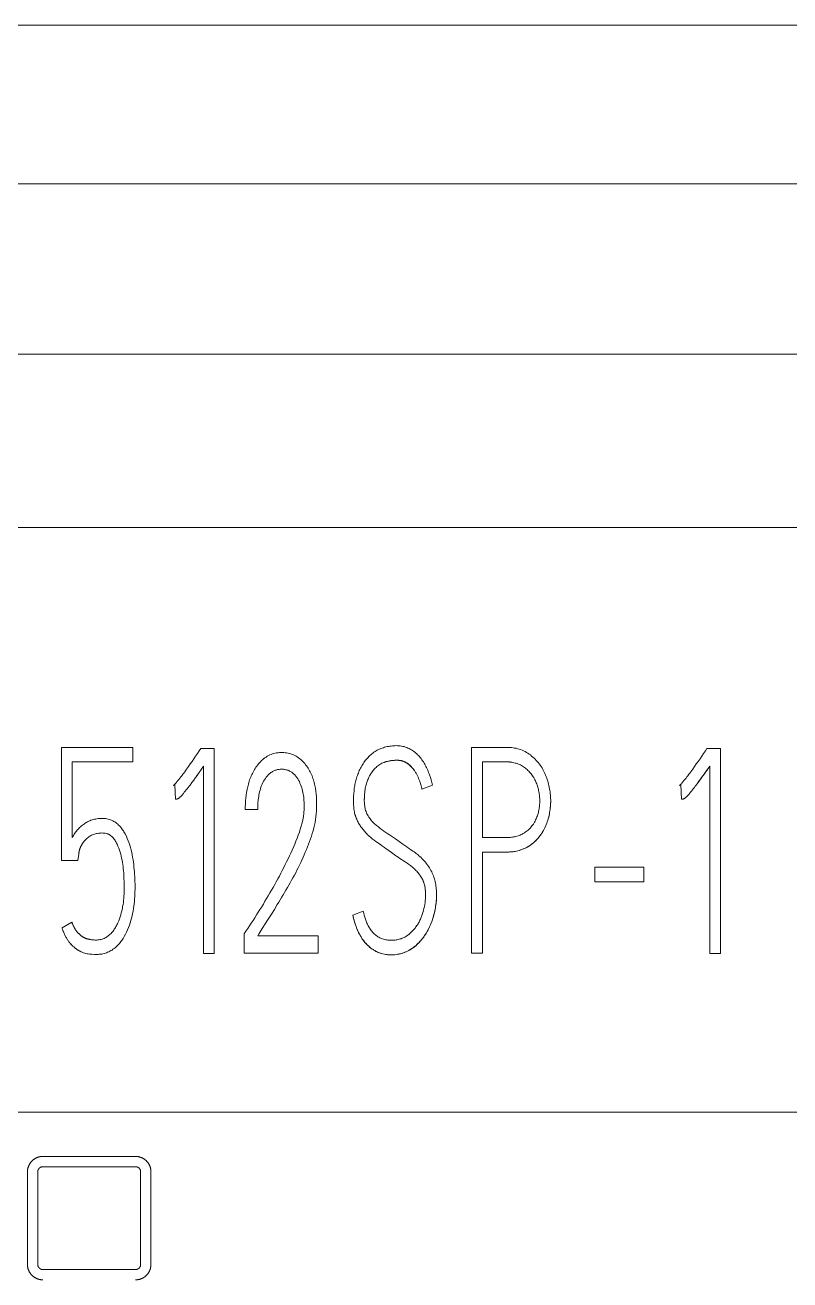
# Model space of a CAD drawing. Header units: millimetres. Extents: x 42356 to 50646, y 31507 to 39566.
# Drawn here: x 47638.9 to 47646.33, y 38478.64 to 38490.84 of the extents above; entities that cross this region are included whole.
import ezdxf

# ---------------------------------------------------------------- set-up
doc = ezdxf.new("R2010")
doc.units = ezdxf.units.MM
doc.set_wipeout_variables(frame=1)
doc.layers.add('000-PI-Oprema', color=30, linetype='Continuous', lineweight=5)

# ---------------------------------------------------------------- blocks, each defined once
blk = doc.blocks.new('A101_6ES7512-1DK01-0AB0')
at = {"layer": '000-PI-Oprema'}
for p, q in [((60.1, 58.55), (100, 58.55)), ((60.1, 57.006), (100, 57.006)), ((0, 55.35), (100, 55.35)), ((43.501, 53.664), (100, 53.664)), ((86.231, 51.527), (86.231, 50.428)), ((86.924, 51.527), (86.231, 51.527)), ((86.924, 51.388), (86.924, 51.527)), ((87.569, 51.494), (87.552, 51.468)), ((87.584, 51.516), (87.569, 51.494)), ((87.715, 51.516), (87.584, 51.516)), ((87.715, 49.524), (87.715, 51.516)), ((90.214, 51.527), (90.214, 49.527)), ((90.463, 51.527), (90.214, 51.527)), ((92.487, 51.494), (92.47, 51.468)), ((92.502, 51.516), (92.487, 51.494)), ((92.633, 51.516), (92.502, 51.516)), ((92.633, 49.524), (92.633, 51.516)), ((86.335, 50.65), (86.335, 51.388)), ((86.335, 51.388), (86.924, 51.388)), ((87.481, 51.366), (87.464, 51.34)), ((87.499, 51.391), (87.481, 51.366)), ((87.517, 51.417), (87.499, 51.391)), ((87.534, 51.442), (87.517, 51.417)), ((87.552, 51.468), (87.534, 51.442)), ((89.411, 51.394), (89.398, 51.391)), ((89.493, 51.402), (89.486, 51.402)), ((89.553, 51.391), (89.548, 51.393)), ((90.32, 51.386), (90.32, 50.65)), ((92.399, 51.366), (92.381, 51.34)), ((92.417, 51.391), (92.399, 51.366)), ((92.435, 51.417), (92.417, 51.391)), ((92.452, 51.442), (92.435, 51.417)), ((92.47, 51.468), (92.452, 51.442)), ((87.464, 51.34), (87.446, 51.315)), ((87.533, 51.234), (87.551, 51.258)), ((87.568, 51.283), (87.543, 51.248)), ((87.594, 51.319), (87.566, 51.28)), ((87.611, 51.344), (87.589, 51.312)), ((87.611, 51.344), (87.611, 49.524)), ((92.381, 51.34), (92.364, 51.315)), ((92.46, 51.246), (92.442, 51.221)), ((92.469, 51.258), (92.451, 51.234)), ((92.477, 51.27), (92.46, 51.246)), ((92.486, 51.283), (92.469, 51.258)), ((92.494, 51.295), (92.477, 51.27)), ((92.503, 51.307), (92.486, 51.283)), ((92.512, 51.319), (92.494, 51.295)), ((92.52, 51.332), (92.503, 51.307)), ((92.529, 51.344), (92.512, 51.319)), ((92.529, 51.344), (92.529, 49.524)), ((87.32, 51.158), (87.332, 51.164)), ((87.332, 51.164), (87.338, 51.022)), ((87.498, 51.185), (87.516, 51.209)), ((87.516, 51.209), (87.533, 51.234)), ((89.182, 51.122), (89.181, 51.116)), ((89.733, 51.122), (89.835, 51.161)), ((92.237, 51.158), (92.25, 51.164)), ((92.25, 51.164), (92.256, 51.022)), ((92.407, 51.173), (92.425, 51.197)), ((92.416, 51.185), (92.433, 51.209)), ((92.425, 51.197), (92.442, 51.221)), ((92.433, 51.209), (92.451, 51.234)), ((89.177, 51.085), (89.176, 51.08)), ((89.18, 51.111), (89.179, 51.106)), ((92.328, 51.073), (92.333, 51.079)), ((92.333, 51.078), (92.342, 51.09)), ((88.017, 50.923), (88.137, 50.923)), ((89.088, 50.859), (89.087, 50.861)), ((90.956, 50.818), (90.951, 50.802)), ((89.475, 50.637), (89.438, 50.663)), ((86.404, 50.521), (86.403, 50.517)), ((86.421, 50.567), (86.422, 50.569)), ((89.401, 50.53), (89.451, 50.494)), ((90.32, 49.527), (90.32, 50.509)), ((90.458, 50.509), (90.32, 50.509)), ((90.35, 50.509), (90.44, 50.508)), ((86.231, 50.428), (86.389, 50.428)), ((86.389, 50.428), (86.398, 50.489)), ((91.413, 50.362), (91.413, 50.221)), ((91.888, 50.362), (91.413, 50.362)), ((91.888, 50.221), (91.888, 50.362)), ((89.742, 50.236), (89.741, 50.238)), ((89.767, 50.138), (89.766, 50.144)), ((91.413, 50.221), (91.888, 50.221)), ((89.768, 50.108), (89.768, 50.114)), ((89.769, 50.095), (89.769, 50.102)), ((89.875, 50.095), (89.875, 50.079)), ((88.24, 49.858), (88.27, 49.904)), ((88.27, 49.904), (88.299, 49.951)), ((88.299, 49.951), (88.327, 49.998)), ((89.163, 49.935), (89.061, 49.896)), ((86.331, 49.829), (86.236, 49.771)), ((88.182, 49.765), (88.211, 49.811)), ((88.211, 49.811), (88.24, 49.858)), ((89.098, 49.771), (89.093, 49.786)), ((89.832, 49.841), (89.826, 49.826)), ((89.831, 49.841), (89.837, 49.857)), ((89.836, 49.855), (89.842, 49.872)), ((86.238, 49.765), (86.236, 49.771)), ((86.237, 49.766), (86.24, 49.759)), ((86.239, 49.76), (86.242, 49.753)), ((86.241, 49.755), (86.244, 49.748)), ((86.243, 49.75), (86.246, 49.742)), ((86.254, 49.723), (86.251, 49.73)), ((86.256, 49.718), (86.254, 49.724)), ((86.259, 49.712), (86.256, 49.719)), ((86.261, 49.707), (86.259, 49.713)), ((86.264, 49.702), (86.267, 49.696)), ((86.266, 49.697), (86.27, 49.69)), ((86.289, 49.657), (86.285, 49.663)), ((86.292, 49.652), (86.288, 49.658)), ((88.005, 49.714), (88.005, 49.527)), ((88.725, 49.695), (88.137, 49.695)), ((88.725, 49.527), (88.725, 49.695)), ((89.098, 49.772), (89.104, 49.756)), ((86.292, 49.652), (86.295, 49.647)), ((86.295, 49.648), (86.299, 49.642)), ((86.298, 49.643), (86.303, 49.637)), ((86.337, 49.599), (86.331, 49.604)), ((86.341, 49.595), (86.336, 49.6)), ((86.345, 49.591), (86.34, 49.596)), ((86.35, 49.587), (86.345, 49.591)), ((86.349, 49.587), (86.354, 49.583)), ((86.354, 49.584), (86.359, 49.579)), ((86.358, 49.58), (86.364, 49.575)), ((86.406, 49.547), (86.4, 49.551)), ((86.411, 49.545), (86.406, 49.548)), ((87.611, 49.524), (87.715, 49.524)), ((88.005, 49.527), (88.725, 49.527)), ((89.354, 49.519), (89.37, 49.516)), ((89.483, 49.513), (89.5, 49.515)), ((90.214, 49.527), (90.32, 49.527)), ((92.529, 49.524), (92.633, 49.524)), ((43.501, 47.98), (100, 47.98)), ((86.95, 47.55), (86.05, 47.55)), ((85.9, 47.4), (85.9, 46.5)), ((86, 47.4), (86, 46.5)), ((86.95, 47.45), (86.05, 47.45)), ((87, 46.5), (87, 47.4)), ((87.1, 46.5), (87.1, 47.4)), ((86.05, 46.45), (86.95, 46.45))]:
    blk.add_line(p, q, dxfattribs=at)
for points in [[(89.835, 51.161), (89.829, 51.186), (89.822, 51.21), (89.815, 51.235), (89.807, 51.259), (89.803, 51.271), (89.798, 51.283), (89.794, 51.295), (89.789, 51.307), (89.784, 51.318), (89.778, 51.33), (89.772, 51.341), (89.766, 51.353), (89.76, 51.364), (89.754, 51.375), (89.747, 51.386), (89.74, 51.397), (89.732, 51.407), (89.725, 51.418), (89.717, 51.428), (89.709, 51.438), (89.7, 51.447), (89.691, 51.456), (89.682, 51.465), (89.672, 51.474), (89.663, 51.482), (89.652, 51.49), (89.642, 51.497), (89.631, 51.504), (89.62, 51.51), (89.608, 51.516), (89.597, 51.521), (89.585, 51.526), (89.573, 51.53), (89.56, 51.534), (89.548, 51.537), (89.535, 51.539), (89.523, 51.541), (89.51, 51.543), (89.497, 51.543), (89.484, 51.544), (89.471, 51.543), (89.459, 51.543), (89.446, 51.542), (89.433, 51.54), (89.42, 51.539), (89.408, 51.536), (89.395, 51.534), (89.383, 51.531), (89.37, 51.528), (89.358, 51.524), (89.346, 51.52), (89.334, 51.515), (89.322, 51.51), (89.311, 51.505), (89.299, 51.499), (89.288, 51.493), (89.277, 51.486), (89.267, 51.479), (89.256, 51.471), (89.246, 51.464), (89.236, 51.455), (89.227, 51.447), (89.218, 51.438), (89.209, 51.429), (89.2, 51.419), (89.191, 51.41), (89.183, 51.4), (89.175, 51.389), (89.168, 51.379), (89.161, 51.368), (89.154, 51.357), (89.148, 51.346), (89.141, 51.335), (89.135, 51.324), (89.13, 51.312), (89.124, 51.301), (89.119, 51.289), (89.115, 51.277), (89.11, 51.265), (89.106, 51.253), (89.102, 51.241), (89.098, 51.229), (89.094, 51.216), (89.091, 51.204), (89.088, 51.192), (89.085, 51.179), (89.082, 51.167), (89.08, 51.154), (89.078, 51.142), (89.076, 51.129), (89.074, 51.117), (89.073, 51.104), (89.07, 51.079), (89.069, 51.053), (89.068, 51.028), (89.067, 51.003), (89.068, 50.99), (89.068, 50.977), (89.069, 50.964), (89.07, 50.952), (89.071, 50.939), (89.072, 50.926), (89.074, 50.914), (89.077, 50.901), (89.079, 50.889), (89.082, 50.876), (89.086, 50.864), (89.09, 50.852), (89.095, 50.84), (89.1, 50.828)], [(90.956, 50.818), (90.961, 50.833), (90.965, 50.848), (90.968, 50.863), (90.971, 50.878), (90.974, 50.894), (90.977, 50.909), (90.979, 50.924), (90.98, 50.939), (90.982, 50.955), (90.983, 50.97), (90.983, 50.986), (90.984, 51.001), (90.984, 51.017), (90.983, 51.032), (90.982, 51.048), (90.981, 51.063), (90.98, 51.078), (90.978, 51.094), (90.976, 51.109), (90.973, 51.124), (90.97, 51.14), (90.967, 51.155), (90.964, 51.17), (90.96, 51.185), (90.955, 51.2), (90.951, 51.215), (90.946, 51.229), (90.94, 51.244), (90.935, 51.258), (90.928, 51.272), (90.922, 51.286), (90.915, 51.3), (90.908, 51.313), (90.9, 51.327), (90.892, 51.34), (90.883, 51.353), (90.874, 51.365), (90.864, 51.377), (90.854, 51.389), (90.844, 51.401), (90.833, 51.412), (90.822, 51.423), (90.811, 51.433), (90.799, 51.443), (90.787, 51.453), (90.774, 51.462), (90.762, 51.47), (90.748, 51.478), (90.735, 51.486), (90.721, 51.493), (90.707, 51.499), (90.692, 51.505), (90.678, 51.51), (90.663, 51.514), (90.648, 51.518), (90.633, 51.521), (90.618, 51.523), (90.602, 51.525), (90.587, 51.526), (90.571, 51.527), (90.556, 51.527), (90.525, 51.527), (90.494, 51.527), (90.463, 51.527)], [(88.519, 50.332), (88.531, 50.357), (88.543, 50.382), (88.555, 50.407), (88.567, 50.432), (88.578, 50.458), (88.589, 50.483), (88.6, 50.508), (88.611, 50.534), (88.621, 50.56), (88.631, 50.585), (88.64, 50.611), (88.65, 50.638), (88.659, 50.664), (88.667, 50.69), (88.675, 50.717), (88.682, 50.744), (88.688, 50.771), (88.694, 50.798), (88.698, 50.825), (88.702, 50.853), (88.705, 50.88), (88.708, 50.908), (88.709, 50.936), (88.71, 50.963), (88.71, 50.991), (88.709, 51.019), (88.708, 51.046), (88.705, 51.074), (88.702, 51.102), (88.698, 51.129), (88.695, 51.143), (88.693, 51.157), (88.69, 51.17), (88.686, 51.184), (88.683, 51.197), (88.679, 51.211), (88.674, 51.224), (88.67, 51.237), (88.665, 51.25), (88.659, 51.263), (88.654, 51.275), (88.648, 51.288), (88.641, 51.3), (88.635, 51.312), (88.627, 51.324), (88.62, 51.335), (88.612, 51.347), (88.603, 51.358), (88.595, 51.369), (88.585, 51.379), (88.576, 51.389), (88.566, 51.399), (88.555, 51.408), (88.545, 51.417), (88.534, 51.426), (88.522, 51.434), (88.51, 51.441), (88.498, 51.448), (88.485, 51.454), (88.472, 51.459), (88.459, 51.464), (88.446, 51.468), (88.432, 51.471), (88.418, 51.474), (88.404, 51.475), (88.391, 51.477), (88.377, 51.477), (88.363, 51.477), (88.349, 51.477), (88.335, 51.475), (88.321, 51.473), (88.307, 51.471), (88.294, 51.467), (88.281, 51.463), (88.268, 51.458), (88.255, 51.453), (88.242, 51.447), (88.23, 51.44), (88.218, 51.433), (88.207, 51.425), (88.195, 51.416), (88.185, 51.407), (88.174, 51.398), (88.164, 51.388), (88.155, 51.378), (88.146, 51.367), (88.137, 51.356), (88.128, 51.345), (88.12, 51.334), (88.113, 51.323), (88.105, 51.311), (88.098, 51.299), (88.092, 51.287), (88.086, 51.274), (88.08, 51.262), (88.074, 51.249), (88.069, 51.236), (88.064, 51.223), (88.059, 51.21), (88.055, 51.197), (88.05, 51.184), (88.047, 51.17), (88.043, 51.157), (88.04, 51.143), (88.034, 51.116), (88.029, 51.089), (88.025, 51.062), (88.022, 51.034), (88.019, 51.006), (88.018, 50.978), (88.017, 50.95), (88.017, 50.923)], [(89.438, 50.663), (89.419, 50.676), (89.401, 50.688), (89.383, 50.701), (89.364, 50.713), (89.346, 50.726), (89.328, 50.739), (89.31, 50.753), (89.293, 50.767), (89.284, 50.774), (89.276, 50.782), (89.267, 50.789), (89.259, 50.797), (89.251, 50.806), (89.244, 50.814), (89.236, 50.823), (89.229, 50.832), (89.222, 50.841), (89.216, 50.85), (89.21, 50.86), (89.204, 50.87), (89.199, 50.88), (89.194, 50.891), (89.19, 50.902), (89.186, 50.913), (89.183, 50.924), (89.18, 50.935), (89.178, 50.946), (89.177, 50.958), (89.175, 50.969), (89.174, 50.98), (89.174, 50.992), (89.173, 51.003), (89.173, 51.015), (89.174, 51.027), (89.174, 51.05), (89.176, 51.072), (89.177, 51.084), (89.178, 51.095), (89.179, 51.107), (89.181, 51.118), (89.183, 51.129), (89.185, 51.141), (89.187, 51.152), (89.19, 51.163), (89.193, 51.174), (89.197, 51.185), (89.2, 51.196), (89.204, 51.207), (89.209, 51.218), (89.213, 51.229), (89.218, 51.239), (89.224, 51.25), (89.229, 51.26), (89.235, 51.27), (89.242, 51.279), (89.248, 51.289), (89.255, 51.298), (89.263, 51.307), (89.27, 51.316), (89.278, 51.324), (89.287, 51.332), (89.295, 51.34), (89.304, 51.347), (89.314, 51.354), (89.323, 51.36), (89.333, 51.366), (89.343, 51.372), (89.354, 51.377), (89.365, 51.381), (89.375, 51.385), (89.387, 51.388), (89.398, 51.391)], [(89.398, 51.391), (89.397, 51.391), (89.396, 51.391), (89.394, 51.39), (89.393, 51.39), (89.392, 51.39), (89.391, 51.39), (89.39, 51.389), (89.389, 51.389), (89.387, 51.389), (89.386, 51.388), (89.385, 51.388), (89.384, 51.388), (89.383, 51.387), (89.382, 51.387), (89.38, 51.387), (89.379, 51.386), (89.378, 51.386), (89.377, 51.386), (89.376, 51.385), (89.375, 51.385), (89.374, 51.384), (89.372, 51.384), (89.371, 51.384), (89.37, 51.383)], [(89.407, 51.393), (89.411, 51.394), (89.418, 51.395)], [(89.416, 51.395), (89.42, 51.395), (89.424, 51.396), (89.429, 51.397), (89.433, 51.398), (89.438, 51.398), (89.442, 51.399), (89.447, 51.399), (89.451, 51.4), (89.455, 51.4), (89.46, 51.401), (89.464, 51.401), (89.469, 51.402), (89.473, 51.402), (89.478, 51.402), (89.482, 51.402)], [(89.479, 51.402), (89.473, 51.402), (89.466, 51.401), (89.459, 51.401), (89.452, 51.4), (89.445, 51.399), (89.439, 51.398), (89.432, 51.397), (89.425, 51.396), (89.418, 51.395)], [(89.479, 51.402), (89.487, 51.402), (89.491, 51.402), (89.496, 51.402)], [(89.493, 51.402), (89.5, 51.402), (89.505, 51.402), (89.509, 51.401), (89.514, 51.401), (89.518, 51.4), (89.522, 51.399), (89.527, 51.399), (89.531, 51.398), (89.535, 51.397), (89.54, 51.396)], [(89.523, 51.399), (89.52, 51.4), (89.516, 51.4), (89.513, 51.401), (89.506, 51.401), (89.5, 51.402)], [(89.536, 51.396), (89.533, 51.397), (89.53, 51.398), (89.526, 51.399)], [(89.54, 51.396), (89.544, 51.394), (89.548, 51.393)], [(89.55, 51.393), (89.546, 51.394), (89.543, 51.395)], [(89.553, 51.391), (89.557, 51.39), (89.561, 51.388)], [(89.562, 51.388), (89.559, 51.389), (89.556, 51.39)], [(89.66, 51.301), (89.656, 51.307), (89.652, 51.312), (89.648, 51.318), (89.644, 51.323), (89.64, 51.328), (89.635, 51.333), (89.63, 51.338), (89.626, 51.343), (89.621, 51.348), (89.616, 51.353), (89.611, 51.357), (89.605, 51.361), (89.6, 51.366), (89.595, 51.369), (89.592, 51.371), (89.589, 51.373), (89.586, 51.375), (89.583, 51.377), (89.58, 51.378), (89.577, 51.38), (89.574, 51.382), (89.571, 51.383), (89.568, 51.385), (89.565, 51.386), (89.561, 51.388)], [(89.565, 51.386), (89.569, 51.384), (89.573, 51.382), (89.577, 51.38), (89.581, 51.378), (89.585, 51.376), (89.588, 51.373), (89.592, 51.371), (89.596, 51.368), (89.599, 51.365), (89.603, 51.363), (89.606, 51.36), (89.61, 51.357), (89.613, 51.354), (89.616, 51.351), (89.62, 51.348), (89.623, 51.345), (89.626, 51.342), (89.629, 51.339), (89.632, 51.336), (89.635, 51.332), (89.638, 51.329), (89.641, 51.326), (89.644, 51.322), (89.647, 51.319), (89.65, 51.315), (89.653, 51.312), (89.655, 51.308), (89.658, 51.305)], [(90.32, 50.65), (90.5, 50.65), (90.523, 50.65), (90.545, 50.65), (90.568, 50.651), (90.579, 50.651), (90.59, 50.652), (90.602, 50.653), (90.613, 50.654), (90.624, 50.656), (90.635, 50.658), (90.646, 50.66), (90.656, 50.663), (90.667, 50.667), (90.678, 50.67), (90.688, 50.675), (90.698, 50.679), (90.708, 50.684), (90.718, 50.69), (90.728, 50.695), (90.737, 50.702), (90.746, 50.708), (90.755, 50.715), (90.764, 50.723), (90.772, 50.73), (90.78, 50.738), (90.788, 50.746), (90.795, 50.755), (90.802, 50.764), (90.809, 50.773), (90.816, 50.782), (90.822, 50.792), (90.827, 50.801), (90.833, 50.811), (90.838, 50.821), (90.843, 50.831), (90.847, 50.842), (90.851, 50.852), (90.855, 50.863), (90.858, 50.874), (90.862, 50.884), (90.864, 50.895), (90.867, 50.906), (90.869, 50.917), (90.871, 50.928), (90.873, 50.939), (90.874, 50.95), (90.876, 50.962), (90.876, 50.973), (90.877, 50.984), (90.877, 50.995), (90.878, 51.007), (90.877, 51.018), (90.877, 51.029), (90.876, 51.04), (90.875, 51.052), (90.874, 51.063), (90.873, 51.074), (90.871, 51.085), (90.869, 51.096), (90.867, 51.107), (90.864, 51.118), (90.862, 51.129), (90.859, 51.14), (90.856, 51.151), (90.852, 51.161), (90.848, 51.172), (90.844, 51.182), (90.84, 51.193), (90.835, 51.203), (90.83, 51.213), (90.825, 51.223), (90.819, 51.233), (90.813, 51.242), (90.807, 51.252), (90.8, 51.261), (90.793, 51.27), (90.786, 51.279), (90.779, 51.287), (90.771, 51.295), (90.763, 51.303), (90.755, 51.311), (90.746, 51.318), (90.738, 51.326), (90.729, 51.332), (90.719, 51.339), (90.71, 51.345), (90.7, 51.35), (90.69, 51.356), (90.68, 51.36), (90.67, 51.365), (90.659, 51.369), (90.649, 51.372), (90.638, 51.375), (90.627, 51.378), (90.616, 51.38), (90.605, 51.382), (90.593, 51.384), (90.582, 51.385), (90.571, 51.385), (90.559, 51.386)], [(90.32, 51.386), (90.561, 51.386), (90.563, 51.386)], [(90.567, 51.385), (90.569, 51.385), (90.571, 51.385), (90.572, 51.385), (90.574, 51.385)], [(90.578, 51.385), (90.58, 51.385), (90.582, 51.385), (90.584, 51.385), (90.586, 51.384), (90.588, 51.384), (90.59, 51.384), (90.591, 51.384), (90.593, 51.384), (90.595, 51.383), (90.597, 51.383), (90.599, 51.383), (90.601, 51.383), (90.603, 51.383), (90.605, 51.382)], [(87.446, 51.315), (87.428, 51.29), (87.418, 51.277), (87.409, 51.265), (87.4, 51.252), (87.391, 51.24), (87.381, 51.228), (87.371, 51.216), (87.362, 51.204)], [(88.137, 50.923), (88.138, 50.954), (88.139, 50.986), (88.142, 51.017), (88.144, 51.033), (88.147, 51.048), (88.149, 51.064), (88.152, 51.079), (88.156, 51.094), (88.16, 51.11), (88.164, 51.125), (88.169, 51.14), (88.175, 51.155), (88.181, 51.169), (88.188, 51.184), (88.195, 51.198), (88.203, 51.212), (88.212, 51.225), (88.221, 51.238), (88.231, 51.25), (88.242, 51.262), (88.254, 51.272), (88.266, 51.282), (88.273, 51.287), (88.28, 51.291), (88.286, 51.295), (88.293, 51.298), (88.301, 51.301), (88.308, 51.304), (88.316, 51.307), (88.323, 51.309), (88.331, 51.311), (88.339, 51.312), (88.347, 51.313), (88.355, 51.314), (88.371, 51.315), (88.379, 51.315), (88.387, 51.314), (88.395, 51.313), (88.402, 51.312), (88.41, 51.31), (88.418, 51.308), (88.425, 51.306), (88.433, 51.304), (88.44, 51.301), (88.447, 51.297), (88.454, 51.294), (88.461, 51.29), (88.468, 51.285), (88.474, 51.281), (88.48, 51.276), (88.486, 51.271), (88.498, 51.26), (88.508, 51.248), (88.518, 51.235), (88.526, 51.222), (88.535, 51.208), (88.542, 51.194), (88.548, 51.179), (88.554, 51.165), (88.56, 51.15), (88.565, 51.135), (88.569, 51.12), (88.573, 51.104), (88.577, 51.089), (88.58, 51.073), (88.582, 51.058), (88.584, 51.042), (88.586, 51.027), (88.587, 51.011), (88.588, 50.995), (88.589, 50.98), (88.589, 50.964), (88.589, 50.948), (88.588, 50.933), (88.588, 50.917), (88.586, 50.901), (88.585, 50.886), (88.581, 50.855), (88.575, 50.824), (88.568, 50.793), (88.56, 50.762), (88.551, 50.732), (88.542, 50.702), (88.531, 50.672), (88.52, 50.643), (88.509, 50.614), (88.497, 50.585), (88.484, 50.556), (88.472, 50.528), (88.459, 50.499), (88.445, 50.471), (88.432, 50.443), (88.418, 50.415), (88.405, 50.387), (88.391, 50.359), (88.376, 50.331), (88.362, 50.303), (88.348, 50.276), (88.333, 50.248), (88.318, 50.221), (88.303, 50.193), (88.287, 50.166), (88.272, 50.139), (88.256, 50.112), (88.24, 50.085), (88.224, 50.058), (88.208, 50.031), (88.192, 50.004), (88.176, 49.978), (88.159, 49.951), (88.142, 49.924), (88.126, 49.898), (88.109, 49.871), (88.092, 49.845), (88.074, 49.819), (88.057, 49.793), (88.04, 49.767), (88.022, 49.74), (88.005, 49.714)], [(89.66, 51.301), (89.664, 51.295), (89.668, 51.289), (89.672, 51.283), (89.676, 51.277), (89.679, 51.27), (89.683, 51.264), (89.686, 51.258), (89.689, 51.251), (89.692, 51.245), (89.695, 51.238), (89.698, 51.231), (89.701, 51.225), (89.704, 51.218), (89.706, 51.211), (89.709, 51.205), (89.711, 51.198), (89.713, 51.191), (89.716, 51.184), (89.718, 51.177), (89.72, 51.171), (89.722, 51.164), (89.724, 51.157), (89.726, 51.15), (89.728, 51.143), (89.73, 51.136), (89.731, 51.129), (89.733, 51.122)], [(92.364, 51.315), (92.345, 51.29), (92.336, 51.277), (92.327, 51.265), (92.318, 51.252), (92.308, 51.24), (92.299, 51.228), (92.289, 51.216), (92.279, 51.204)], [(87.362, 51.204), (87.342, 51.18), (87.336, 51.174), (87.331, 51.169), (87.328, 51.166), (87.326, 51.163), (87.323, 51.161), (87.32, 51.158)], [(87.39, 51.051), (87.405, 51.067), (87.41, 51.073), (87.415, 51.079), (87.424, 51.09), (87.434, 51.102), (87.443, 51.113), (87.453, 51.125), (87.462, 51.137), (87.471, 51.149), (87.48, 51.161), (87.498, 51.185)], [(92.279, 51.204), (92.259, 51.18), (92.254, 51.174), (92.249, 51.169), (92.246, 51.166), (92.243, 51.163), (92.24, 51.161), (92.237, 51.158)], [(92.407, 51.173), (92.398, 51.161), (92.389, 51.149), (92.38, 51.137), (92.37, 51.125), (92.361, 51.113), (92.352, 51.102), (92.342, 51.09)], [(92.352, 51.102), (92.361, 51.113), (92.37, 51.125), (92.38, 51.137), (92.389, 51.149), (92.398, 51.161), (92.416, 51.185)], [(87.338, 51.022), (87.339, 51.022), (87.34, 51.022), (87.34, 51.022), (87.341, 51.022), (87.341, 51.022), (87.342, 51.022), (87.342, 51.022), (87.343, 51.023), (87.343, 51.023), (87.344, 51.023), (87.344, 51.023), (87.345, 51.023), (87.345, 51.023), (87.346, 51.023), (87.346, 51.023), (87.347, 51.023), (87.347, 51.023), (87.348, 51.023), (87.349, 51.024), (87.35, 51.024), (87.351, 51.024), (87.351, 51.024), (87.352, 51.025), (87.353, 51.025), (87.354, 51.025), (87.355, 51.026), (87.356, 51.026), (87.357, 51.026), (87.358, 51.027), (87.359, 51.027), (87.361, 51.028)], [(87.36, 51.028), (87.364, 51.029), (87.367, 51.031), (87.37, 51.033), (87.373, 51.035), (87.376, 51.037), (87.379, 51.04), (87.382, 51.042), (87.384, 51.045), (87.39, 51.051)], [(87.364, 51.029), (87.363, 51.029), (87.363, 51.029), (87.362, 51.028), (87.362, 51.028), (87.361, 51.028), (87.361, 51.028)], [(87.383, 51.044), (87.381, 51.042), (87.38, 51.042), (87.379, 51.041), (87.378, 51.04), (87.377, 51.039), (87.377, 51.038), (87.376, 51.038), (87.375, 51.037), (87.374, 51.036), (87.373, 51.035), (87.372, 51.035), (87.371, 51.034), (87.37, 51.033), (87.37, 51.033), (87.369, 51.033), (87.369, 51.032), (87.368, 51.032), (87.368, 51.032), (87.367, 51.031), (87.367, 51.031), (87.366, 51.031), (87.366, 51.03), (87.365, 51.03), (87.365, 51.03), (87.364, 51.03)], [(89.176, 51.075), (89.176, 51.069), (89.175, 51.064), (89.175, 51.059), (89.175, 51.053), (89.174, 51.048), (89.174, 51.043), (89.174, 51.038), (89.174, 51.032), (89.174, 51.027), (89.173, 51.022), (89.173, 51.016), (89.173, 51.011), (89.173, 51.006)], [(89.179, 51.101), (89.178, 51.096), (89.177, 51.09)], [(90.984, 51.006), (90.984, 50.992), (90.983, 50.978), (90.982, 50.964), (90.981, 50.95), (90.98, 50.937), (90.979, 50.923), (90.977, 50.909), (90.974, 50.896), (90.972, 50.882), (90.969, 50.868), (90.966, 50.855), (90.963, 50.842), (90.959, 50.828), (90.955, 50.815)], [(92.256, 51.022), (92.257, 51.022), (92.257, 51.022), (92.258, 51.022), (92.258, 51.022), (92.259, 51.022), (92.259, 51.022), (92.26, 51.022), (92.26, 51.023), (92.261, 51.023), (92.261, 51.023), (92.262, 51.023), (92.262, 51.023), (92.263, 51.023), (92.263, 51.023), (92.264, 51.023), (92.264, 51.023), (92.265, 51.023), (92.265, 51.023), (92.266, 51.024), (92.267, 51.024), (92.268, 51.024), (92.269, 51.024), (92.27, 51.025), (92.271, 51.025), (92.272, 51.025), (92.273, 51.026), (92.274, 51.026), (92.275, 51.026), (92.276, 51.027), (92.277, 51.027), (92.278, 51.028)], [(92.328, 51.073), (92.323, 51.067), (92.318, 51.062), (92.313, 51.056), (92.307, 51.051), (92.302, 51.046), (92.296, 51.04), (92.294, 51.038), (92.291, 51.035), (92.288, 51.033), (92.285, 51.031), (92.281, 51.029), (92.28, 51.028), (92.278, 51.028)], [(92.278, 51.028), (92.282, 51.029), (92.285, 51.031), (92.288, 51.033), (92.291, 51.035), (92.294, 51.037), (92.297, 51.04), (92.3, 51.042), (92.302, 51.045), (92.308, 51.051)], [(92.308, 51.051), (92.323, 51.067), (92.328, 51.073)], [(86.411, 49.545), (86.422, 49.54), (86.433, 49.535), (86.445, 49.531), (86.456, 49.527), (86.467, 49.524), (86.479, 49.521), (86.49, 49.519), (86.502, 49.517), (86.514, 49.516), (86.526, 49.515), (86.55, 49.514), (86.562, 49.513), (86.574, 49.514), (86.586, 49.514), (86.598, 49.515), (86.61, 49.516), (86.622, 49.518), (86.634, 49.52), (86.645, 49.523), (86.657, 49.526), (86.668, 49.53), (86.679, 49.535), (86.69, 49.539), (86.701, 49.545), (86.711, 49.551), (86.722, 49.557), (86.731, 49.564), (86.741, 49.571), (86.751, 49.578), (86.76, 49.586), (86.769, 49.594), (86.777, 49.603), (86.785, 49.612), (86.793, 49.621), (86.801, 49.63), (86.808, 49.639), (86.816, 49.649), (86.822, 49.659), (86.829, 49.669), (86.841, 49.689), (86.853, 49.71), (86.863, 49.732), (86.873, 49.754), (86.882, 49.776), (86.89, 49.798), (86.898, 49.82), (86.905, 49.843), (86.911, 49.866), (86.917, 49.889), (86.922, 49.912), (86.926, 49.936), (86.93, 49.959), (86.934, 49.983), (86.937, 50.006), (86.939, 50.03), (86.941, 50.054), (86.942, 50.078), (86.944, 50.102), (86.944, 50.126), (86.945, 50.15), (86.945, 50.174), (86.945, 50.198), (86.944, 50.222), (86.943, 50.245), (86.942, 50.269), (86.941, 50.293), (86.939, 50.317), (86.937, 50.34), (86.935, 50.364), (86.933, 50.388), (86.929, 50.411), (86.926, 50.435), (86.922, 50.459), (86.918, 50.482), (86.913, 50.505), (86.907, 50.529), (86.901, 50.552), (86.895, 50.575), (86.887, 50.597), (86.879, 50.62), (86.87, 50.642), (86.861, 50.664), (86.85, 50.685), (86.844, 50.696), (86.838, 50.706), (86.832, 50.716), (86.825, 50.726), (86.818, 50.736), (86.811, 50.746), (86.803, 50.755), (86.795, 50.764), (86.786, 50.772), (86.777, 50.781), (86.768, 50.788), (86.758, 50.796), (86.749, 50.802), (86.738, 50.808), (86.728, 50.814), (86.717, 50.819), (86.706, 50.823), (86.694, 50.827), (86.683, 50.83), (86.671, 50.833), (86.659, 50.835), (86.647, 50.836), (86.635, 50.837), (86.623, 50.837), (86.611, 50.836), (86.599, 50.836), (86.587, 50.834), (86.575, 50.833), (86.563, 50.83), (86.552, 50.828), (86.54, 50.825), (86.528, 50.822), (86.517, 50.818), (86.506, 50.813), (86.495, 50.809), (86.484, 50.803), (86.473, 50.798), (86.463, 50.792), (86.453, 50.785), (86.443, 50.778), (86.434, 50.771), (86.424, 50.763), (86.415, 50.755), (86.407, 50.747), (86.398, 50.739), (86.39, 50.73), (86.382, 50.721), (86.375, 50.711), (86.367, 50.702), (86.36, 50.692), (86.354, 50.682), (86.347, 50.671), (86.341, 50.661), (86.335, 50.65)], [(89.092, 50.847), (89.091, 50.85), (89.09, 50.853), (89.089, 50.856)], [(89.1, 50.828), (89.099, 50.829), (89.098, 50.831), (89.098, 50.832), (89.097, 50.834), (89.097, 50.835), (89.096, 50.836), (89.096, 50.838), (89.095, 50.839), (89.094, 50.84), (89.094, 50.842), (89.093, 50.845)], [(89.1, 50.828), (89.104, 50.819), (89.108, 50.809), (89.113, 50.8), (89.118, 50.791), (89.123, 50.782), (89.128, 50.774), (89.134, 50.765), (89.14, 50.756), (89.145, 50.748), (89.151, 50.74), (89.158, 50.732), (89.164, 50.724), (89.171, 50.716), (89.177, 50.708), (89.184, 50.701), (89.191, 50.693), (89.198, 50.686), (89.205, 50.678), (89.213, 50.671), (89.22, 50.664), (89.236, 50.651), (89.243, 50.644), (89.251, 50.638), (89.268, 50.625), (89.284, 50.613), (89.301, 50.601), (89.335, 50.578)], [(90.561, 50.509), (90.576, 50.509), (90.591, 50.51), (90.606, 50.511), (90.621, 50.513), (90.636, 50.516), (90.651, 50.519), (90.666, 50.522), (90.681, 50.526), (90.695, 50.531), (90.71, 50.536), (90.724, 50.542), (90.738, 50.548), (90.752, 50.555), (90.765, 50.563), (90.779, 50.571), (90.791, 50.58), (90.804, 50.589), (90.816, 50.599), (90.828, 50.609), (90.839, 50.62), (90.85, 50.631), (90.86, 50.642), (90.87, 50.654), (90.88, 50.666), (90.889, 50.679), (90.897, 50.692), (90.906, 50.705), (90.914, 50.718), (90.921, 50.732), (90.928, 50.746), (90.934, 50.76), (90.94, 50.774), (90.946, 50.789), (90.951, 50.803)], [(90.941, 50.776), (90.936, 50.763), (90.93, 50.75), (90.924, 50.738), (90.917, 50.725), (90.91, 50.713), (90.903, 50.701), (90.896, 50.69), (90.888, 50.678), (90.88, 50.667), (90.871, 50.656), (90.862, 50.645), (90.853, 50.635), (90.844, 50.625), (90.834, 50.615), (90.824, 50.605), (90.813, 50.596), (90.802, 50.588), (90.791, 50.58), (90.78, 50.572), (90.768, 50.564), (90.756, 50.558), (90.744, 50.551), (90.731, 50.545), (90.718, 50.54), (90.705, 50.535), (90.692, 50.53), (90.679, 50.526), (90.666, 50.522), (90.652, 50.519), (90.638, 50.516), (90.625, 50.514), (90.611, 50.512), (90.597, 50.511), (90.583, 50.51), (90.569, 50.509)], [(86.439, 50.599), (86.445, 50.607), (86.452, 50.616), (86.459, 50.623), (86.466, 50.631), (86.473, 50.638), (86.481, 50.644), (86.489, 50.651), (86.497, 50.657), (86.506, 50.663), (86.514, 50.668), (86.523, 50.673), (86.533, 50.677), (86.542, 50.681), (86.552, 50.684), (86.562, 50.687), (86.572, 50.689), (86.582, 50.691), (86.593, 50.693), (86.603, 50.694), (86.613, 50.694), (86.624, 50.695), (86.634, 50.694), (86.645, 50.694), (86.655, 50.692), (86.665, 50.69), (86.675, 50.688), (86.68, 50.686), (86.684, 50.684), (86.689, 50.682), (86.694, 50.68), (86.698, 50.677), (86.703, 50.674), (86.711, 50.668), (86.719, 50.662), (86.726, 50.654), (86.733, 50.647), (86.739, 50.639), (86.745, 50.63), (86.751, 50.621), (86.756, 50.613), (86.762, 50.604), (86.766, 50.595), (86.771, 50.585), (86.775, 50.576), (86.779, 50.567), (86.787, 50.548), (86.794, 50.528), (86.8, 50.509), (86.806, 50.489), (86.811, 50.469), (86.815, 50.449), (86.819, 50.429), (86.823, 50.409), (86.826, 50.389), (86.829, 50.368), (86.831, 50.348), (86.833, 50.327), (86.835, 50.307), (86.836, 50.286), (86.837, 50.266), (86.838, 50.245), (86.839, 50.225), (86.84, 50.204), (86.84, 50.184), (86.841, 50.163), (86.84, 50.143), (86.84, 50.122), (86.839, 50.102), (86.838, 50.081), (86.836, 50.06), (86.834, 50.04), (86.832, 50.02), (86.829, 49.999), (86.825, 49.979), (86.822, 49.959), (86.817, 49.939), (86.812, 49.919), (86.807, 49.899), (86.801, 49.879), (86.794, 49.86), (86.787, 49.84), (86.779, 49.821), (86.775, 49.812), (86.77, 49.803), (86.765, 49.793), (86.76, 49.784), (86.755, 49.775), (86.75, 49.767), (86.744, 49.758), (86.738, 49.75), (86.732, 49.741), (86.725, 49.733), (86.719, 49.726), (86.712, 49.718), (86.704, 49.711), (86.697, 49.704), (86.689, 49.697), (86.681, 49.691), (86.672, 49.685), (86.664, 49.679), (86.654, 49.674), (86.645, 49.67), (86.636, 49.666), (86.626, 49.662), (86.616, 49.66), (86.606, 49.658), (86.596, 49.656), (86.585, 49.655), (86.575, 49.654), (86.565, 49.654), (86.554, 49.654), (86.544, 49.655), (86.534, 49.656), (86.523, 49.657), (86.513, 49.659), (86.503, 49.66)], [(89.548, 50.586), (89.511, 50.611), (89.475, 50.637)], [(86.398, 50.489), (86.398, 50.49), (86.398, 50.492), (86.398, 50.493), (86.398, 50.494), (86.398, 50.496), (86.399, 50.498), (86.399, 50.501), (86.4, 50.503), (86.4, 50.505), (86.401, 50.508), (86.401, 50.51), (86.402, 50.512), (86.402, 50.514), (86.403, 50.517)], [(86.403, 50.517), (86.402, 50.514), (86.402, 50.512), (86.401, 50.51), (86.401, 50.508), (86.4, 50.505), (86.4, 50.503)], [(86.406, 50.528), (86.405, 50.526), (86.404, 50.523), (86.403, 50.519)], [(86.404, 50.521), (86.404, 50.523), (86.405, 50.526), (86.406, 50.528), (86.406, 50.53), (86.407, 50.532), (86.407, 50.535), (86.408, 50.537), (86.409, 50.539), (86.41, 50.541), (86.41, 50.543), (86.411, 50.546), (86.412, 50.548), (86.413, 50.55), (86.414, 50.552), (86.415, 50.554), (86.416, 50.556), (86.417, 50.559), (86.417, 50.561), (86.418, 50.563)], [(86.426, 50.577), (86.425, 50.575), (86.424, 50.573), (86.423, 50.571), (86.422, 50.569), (86.421, 50.567), (86.419, 50.565), (86.418, 50.563), (86.417, 50.561), (86.417, 50.559), (86.416, 50.556), (86.415, 50.554), (86.414, 50.552), (86.413, 50.55), (86.412, 50.548), (86.411, 50.546), (86.41, 50.543)], [(86.423, 50.571), (86.424, 50.573), (86.425, 50.575), (86.426, 50.577), (86.427, 50.579), (86.428, 50.581), (86.429, 50.583), (86.431, 50.585), (86.432, 50.587), (86.433, 50.589), (86.434, 50.591), (86.436, 50.593), (86.437, 50.595), (86.438, 50.597), (86.439, 50.599)], [(86.431, 50.585), (86.429, 50.583), (86.428, 50.581), (86.427, 50.579)], [(86.436, 50.593), (86.434, 50.591), (86.433, 50.589), (86.432, 50.587)], [(86.439, 50.599), (86.438, 50.597), (86.437, 50.595)], [(89.335, 50.578), (89.351, 50.566), (89.368, 50.554), (89.385, 50.542), (89.401, 50.53)], [(89.622, 50.535), (89.603, 50.548), (89.585, 50.56), (89.566, 50.573), (89.548, 50.586)], [(89.875, 50.094), (89.875, 50.108), (89.874, 50.123), (89.873, 50.137), (89.872, 50.152), (89.871, 50.166), (89.869, 50.18), (89.867, 50.194), (89.865, 50.208), (89.862, 50.222), (89.859, 50.236), (89.855, 50.25), (89.85, 50.264), (89.845, 50.278), (89.84, 50.291), (89.834, 50.304), (89.828, 50.317), (89.821, 50.33), (89.814, 50.343), (89.807, 50.355), (89.799, 50.367), (89.791, 50.379), (89.782, 50.391), (89.774, 50.402), (89.764, 50.413), (89.755, 50.424), (89.745, 50.434), (89.735, 50.445), (89.725, 50.455), (89.714, 50.465), (89.703, 50.474), (89.692, 50.484), (89.681, 50.493), (89.669, 50.502), (89.658, 50.51), (89.646, 50.519), (89.622, 50.535)], [(90.44, 50.508), (90.471, 50.508), (90.501, 50.508), (90.531, 50.508), (90.569, 50.509)], [(90.542, 50.509), (90.514, 50.509), (90.458, 50.509)], [(86.398, 50.492), (86.398, 50.49), (86.398, 50.489)], [(89.451, 50.494), (89.468, 50.482), (89.485, 50.47), (89.501, 50.458), (89.519, 50.447), (89.536, 50.436), (89.553, 50.425), (89.571, 50.414), (89.588, 50.402), (89.604, 50.39), (89.621, 50.378), (89.629, 50.372), (89.637, 50.365), (89.645, 50.358), (89.652, 50.352), (89.66, 50.345), (89.667, 50.337), (89.675, 50.33), (89.682, 50.323), (89.689, 50.315), (89.695, 50.307), (89.702, 50.299), (89.708, 50.291), (89.714, 50.283), (89.72, 50.274), (89.725, 50.266), (89.731, 50.257), (89.736, 50.248), (89.741, 50.238)], [(88.327, 49.998), (88.342, 50.022), (88.356, 50.045), (88.37, 50.069), (88.384, 50.092), (88.398, 50.116), (88.412, 50.14), (88.426, 50.164), (88.44, 50.187), (88.454, 50.211), (88.467, 50.235), (88.48, 50.259), (88.494, 50.283), (88.507, 50.308), (88.519, 50.332)], [(89.741, 50.238), (89.745, 50.229), (89.749, 50.22), (89.752, 50.21), (89.755, 50.201), (89.758, 50.191), (89.76, 50.181), (89.762, 50.171), (89.764, 50.161), (89.765, 50.151), (89.766, 50.141), (89.767, 50.131), (89.768, 50.121), (89.768, 50.111), (89.769, 50.101), (89.769, 50.091), (89.768, 50.081), (89.768, 50.071), (89.767, 50.06), (89.767, 50.05), (89.766, 50.04), (89.763, 50.02), (89.76, 50), (89.757, 49.981), (89.752, 49.961), (89.748, 49.941), (89.745, 49.931), (89.742, 49.922), (89.739, 49.912), (89.736, 49.903), (89.733, 49.893), (89.73, 49.884), (89.726, 49.875), (89.722, 49.865), (89.718, 49.856), (89.714, 49.847), (89.709, 49.838), (89.705, 49.829), (89.7, 49.821), (89.695, 49.812), (89.69, 49.803), (89.684, 49.795), (89.678, 49.786), (89.672, 49.778), (89.666, 49.77), (89.66, 49.762), (89.653, 49.755), (89.646, 49.747), (89.639, 49.74), (89.632, 49.733), (89.625, 49.726), (89.617, 49.719), (89.61, 49.712), (89.602, 49.706), (89.594, 49.7), (89.585, 49.694), (89.577, 49.689), (89.568, 49.683), (89.559, 49.679), (89.55, 49.675), (89.541, 49.671), (89.531, 49.667), (89.522, 49.664), (89.512, 49.661), (89.502, 49.659), (89.492, 49.657), (89.482, 49.655), (89.472, 49.654), (89.462, 49.653), (89.452, 49.652), (89.441, 49.652), (89.431, 49.652), (89.421, 49.652), (89.411, 49.653), (89.401, 49.654), (89.391, 49.655), (89.381, 49.657), (89.371, 49.659), (89.361, 49.662), (89.351, 49.665), (89.342, 49.668), (89.332, 49.672), (89.323, 49.676), (89.314, 49.681), (89.306, 49.686), (89.297, 49.691), (89.289, 49.697), (89.281, 49.704), (89.273, 49.71), (89.266, 49.717), (89.259, 49.724), (89.252, 49.732), (89.245, 49.74), (89.239, 49.748), (89.233, 49.756), (89.227, 49.765), (89.222, 49.773), (89.217, 49.782), (89.212, 49.791), (89.207, 49.8), (89.203, 49.809), (89.199, 49.818), (89.195, 49.827), (89.191, 49.837), (89.187, 49.846), (89.184, 49.856), (89.181, 49.866), (89.178, 49.875), (89.172, 49.895), (89.167, 49.915), (89.163, 49.935)], [(89.75, 50.216), (89.749, 50.219), (89.748, 50.221), (89.747, 50.224), (89.746, 50.227), (89.744, 50.23), (89.743, 50.233)], [(89.753, 50.207), (89.752, 50.21), (89.751, 50.213)], [(89.756, 50.198), (89.755, 50.201), (89.754, 50.204)], [(89.759, 50.186), (89.758, 50.189), (89.757, 50.192), (89.757, 50.195)], [(89.761, 50.177), (89.76, 50.18), (89.76, 50.183)], [(89.763, 50.168), (89.762, 50.171), (89.762, 50.174)], [(89.765, 50.15), (89.765, 50.156), (89.764, 50.162)], [(89.768, 50.12), (89.768, 50.126), (89.767, 50.132)], [(89.875, 50.08), (89.874, 50.063), (89.873, 50.047), (89.872, 50.031), (89.871, 50.015), (89.869, 49.999), (89.866, 49.983)], [(89.866, 49.98), (89.868, 49.994), (89.87, 50.008), (89.871, 50.023), (89.873, 50.037), (89.874, 50.051), (89.874, 50.065)], [(89.84, 49.868), (89.844, 49.882), (89.852, 49.91), (89.858, 49.938), (89.864, 49.966), (89.866, 49.983)], [(89.864, 49.967), (89.861, 49.951), (89.858, 49.935), (89.854, 49.919), (89.85, 49.903), (89.846, 49.888), (89.842, 49.872)], [(86.379, 49.738), (86.377, 49.74), (86.376, 49.742), (86.374, 49.743), (86.373, 49.745), (86.372, 49.747), (86.37, 49.749), (86.369, 49.751), (86.368, 49.753), (86.366, 49.755), (86.365, 49.757), (86.364, 49.759), (86.363, 49.761), (86.361, 49.763), (86.36, 49.765), (86.359, 49.767), (86.358, 49.769), (86.356, 49.773), (86.353, 49.777), (86.351, 49.782), (86.349, 49.786), (86.347, 49.79), (86.345, 49.794), (86.343, 49.799), (86.341, 49.803), (86.339, 49.807), (86.338, 49.812), (86.336, 49.816), (86.334, 49.82), (86.333, 49.825), (86.331, 49.829)], [(89.061, 49.896), (89.068, 49.868), (89.075, 49.84), (89.084, 49.812), (89.088, 49.799)], [(89.093, 49.785), (89.087, 49.802), (89.082, 49.817), (89.077, 49.833), (89.073, 49.848), (89.069, 49.864), (89.065, 49.88), (89.061, 49.896)], [(89.827, 49.828), (89.82, 49.811), (89.814, 49.796), (89.807, 49.781), (89.8, 49.767), (89.793, 49.752), (89.785, 49.738), (89.777, 49.724)], [(89.784, 49.737), (89.791, 49.749), (89.798, 49.762), (89.804, 49.775), (89.81, 49.788), (89.816, 49.801), (89.821, 49.814)], [(86.245, 49.744), (86.248, 49.739), (86.25, 49.733)], [(86.252, 49.728), (86.249, 49.736), (86.246, 49.742)], [(86.259, 49.712), (86.261, 49.707), (86.264, 49.701)], [(86.269, 49.692), (86.271, 49.687), (86.274, 49.682), (86.277, 49.677), (86.28, 49.672), (86.282, 49.667)], [(86.285, 49.662), (86.282, 49.668), (86.279, 49.674), (86.275, 49.679), (86.272, 49.685), (86.27, 49.69)], [(86.503, 49.66), (86.498, 49.661), (86.494, 49.662), (86.49, 49.663), (86.486, 49.664), (86.482, 49.665), (86.478, 49.666), (86.474, 49.667), (86.469, 49.669), (86.465, 49.67), (86.462, 49.672), (86.458, 49.674), (86.454, 49.676), (86.45, 49.678), (86.446, 49.68), (86.442, 49.682), (86.439, 49.684), (86.435, 49.686), (86.432, 49.688), (86.428, 49.691), (86.425, 49.693), (86.421, 49.696), (86.418, 49.699), (86.415, 49.701), (86.411, 49.704), (86.408, 49.707), (86.405, 49.71), (86.402, 49.713), (86.399, 49.716), (86.396, 49.719), (86.393, 49.722), (86.39, 49.725), (86.387, 49.728), (86.384, 49.731), (86.382, 49.735), (86.379, 49.738)], [(88.137, 49.695), (88.152, 49.718), (88.182, 49.765)], [(89.103, 49.759), (89.109, 49.745), (89.115, 49.732), (89.121, 49.719), (89.128, 49.707), (89.135, 49.694), (89.142, 49.682)], [(89.15, 49.67), (89.141, 49.684), (89.133, 49.698), (89.125, 49.712), (89.118, 49.727), (89.111, 49.741), (89.104, 49.756)], [(89.265, 49.556), (89.258, 49.561), (89.251, 49.565), (89.238, 49.575), (89.225, 49.585), (89.213, 49.596), (89.201, 49.607), (89.19, 49.619), (89.179, 49.631), (89.169, 49.644), (89.159, 49.657), (89.15, 49.67)], [(89.158, 49.658), (89.167, 49.646), (89.176, 49.635), (89.185, 49.624), (89.195, 49.613), (89.205, 49.603), (89.216, 49.593), (89.226, 49.584), (89.238, 49.575), (89.249, 49.566), (89.261, 49.558), (89.274, 49.551), (89.286, 49.544), (89.299, 49.538), (89.312, 49.532), (89.326, 49.527), (89.34, 49.523)], [(89.777, 49.724), (89.768, 49.71), (89.759, 49.697), (89.75, 49.683), (89.74, 49.67), (89.73, 49.657), (89.719, 49.645), (89.708, 49.633), (89.697, 49.621)], [(89.707, 49.632), (89.717, 49.643), (89.727, 49.654), (89.736, 49.665), (89.745, 49.676), (89.753, 49.688), (89.762, 49.7), (89.77, 49.712)], [(86.302, 49.638), (86.305, 49.634), (86.309, 49.629), (86.313, 49.625), (86.317, 49.62), (86.32, 49.616), (86.324, 49.612), (86.328, 49.608)], [(86.332, 49.603), (86.327, 49.609), (86.323, 49.613), (86.319, 49.618), (86.314, 49.623), (86.31, 49.627), (86.306, 49.632), (86.303, 49.637)], [(86.363, 49.576), (86.367, 49.573), (86.372, 49.569), (86.377, 49.566), (86.381, 49.562), (86.386, 49.559), (86.391, 49.556), (86.396, 49.553)], [(86.401, 49.55), (86.395, 49.554), (86.389, 49.557), (86.384, 49.56), (86.379, 49.564), (86.374, 49.568), (86.369, 49.571), (86.364, 49.575)], [(89.315, 49.531), (89.308, 49.534), (89.3, 49.537), (89.293, 49.541), (89.286, 49.544), (89.279, 49.548), (89.272, 49.552)], [(89.497, 49.515), (89.512, 49.518), (89.526, 49.521), (89.54, 49.525), (89.553, 49.53), (89.567, 49.535), (89.58, 49.54), (89.593, 49.546), (89.606, 49.553), (89.618, 49.56), (89.63, 49.568), (89.642, 49.576), (89.654, 49.584), (89.665, 49.593), (89.676, 49.602), (89.687, 49.612)], [(89.697, 49.622), (89.685, 49.61), (89.673, 49.599), (89.66, 49.589), (89.647, 49.579), (89.634, 49.57), (89.62, 49.561), (89.606, 49.553), (89.592, 49.546), (89.577, 49.539), (89.562, 49.533), (89.547, 49.527), (89.531, 49.523), (89.516, 49.519), (89.5, 49.515)], [(89.354, 49.519), (89.338, 49.524), (89.331, 49.526), (89.323, 49.528)], [(89.368, 49.516), (89.382, 49.514), (89.396, 49.512), (89.411, 49.511), (89.425, 49.51), (89.44, 49.51), (89.454, 49.51), (89.469, 49.511)], [(89.484, 49.513), (89.467, 49.511), (89.451, 49.51), (89.435, 49.51), (89.418, 49.51), (89.402, 49.511), (89.386, 49.513), (89.37, 49.516)], [(86.05, 47.55), (86.047, 47.55), (86.044, 47.55), (86.041, 47.55), (86.038, 47.55), (86.036, 47.549), (86.033, 47.549), (86.03, 47.549), (86.027, 47.548), (86.024, 47.548), (86.021, 47.547), (86.019, 47.547), (86.016, 47.546), (86.013, 47.545), (86.01, 47.545), (86.008, 47.544), (86.005, 47.543), (86.002, 47.542), (85.999, 47.541), (85.997, 47.54), (85.994, 47.539), (85.991, 47.538), (85.989, 47.537), (85.986, 47.536), (85.984, 47.534), (85.981, 47.533), (85.979, 47.532), (85.976, 47.531), (85.974, 47.529), (85.971, 47.528), (85.969, 47.526), (85.966, 47.525), (85.964, 47.523), (85.962, 47.521), (85.959, 47.52), (85.957, 47.518), (85.955, 47.516), (85.953, 47.514), (85.951, 47.512), (85.949, 47.51), (85.946, 47.508), (85.944, 47.507), (85.942, 47.505), (85.94, 47.502), (85.939, 47.5), (85.937, 47.498), (85.935, 47.496), (85.933, 47.494), (85.931, 47.492), (85.93, 47.49), (85.928, 47.487), (85.926, 47.485), (85.925, 47.483), (85.923, 47.48), (85.922, 47.478), (85.92, 47.475), (85.919, 47.473), (85.918, 47.47), (85.916, 47.468), (85.915, 47.465), (85.914, 47.463), (85.913, 47.46), (85.912, 47.458), (85.911, 47.455), (85.91, 47.453), (85.909, 47.45), (85.908, 47.447), (85.907, 47.445), (85.906, 47.442), (85.905, 47.439), (85.904, 47.436), (85.904, 47.434), (85.903, 47.431), (85.903, 47.428), (85.902, 47.425), (85.902, 47.423), (85.901, 47.42), (85.901, 47.417), (85.901, 47.414), (85.9, 47.411), (85.9, 47.409), (85.9, 47.406), (85.9, 47.403), (85.9, 47.4)], [(87.1, 47.4), (87.1, 47.403), (87.1, 47.406), (87.1, 47.409), (87.099, 47.412), (87.099, 47.416), (87.099, 47.419), (87.098, 47.422), (87.098, 47.425), (87.097, 47.428), (87.097, 47.431), (87.096, 47.434), (87.095, 47.437), (87.095, 47.44), (87.094, 47.443), (87.093, 47.446), (87.092, 47.449), (87.091, 47.452), (87.09, 47.455), (87.088, 47.458), (87.087, 47.461), (87.086, 47.463), (87.085, 47.466), (87.083, 47.469), (87.082, 47.472), (87.08, 47.474), (87.079, 47.477), (87.077, 47.48), (87.075, 47.482), (87.074, 47.485), (87.072, 47.487), (87.07, 47.49), (87.068, 47.492), (87.066, 47.495), (87.064, 47.497), (87.062, 47.5), (87.06, 47.502), (87.058, 47.504), (87.056, 47.507), (87.053, 47.509), (87.051, 47.511), (87.049, 47.513), (87.046, 47.515), (87.044, 47.517), (87.041, 47.519), (87.039, 47.521), (87.036, 47.523), (87.034, 47.524), (87.031, 47.526), (87.029, 47.528), (87.026, 47.529), (87.023, 47.531), (87.02, 47.533), (87.017, 47.534), (87.015, 47.535), (87.012, 47.537), (87.009, 47.538), (87.006, 47.539), (87.003, 47.54), (87, 47.541), (86.997, 47.542), (86.994, 47.543), (86.991, 47.544), (86.988, 47.545), (86.985, 47.546), (86.982, 47.547), (86.979, 47.547), (86.975, 47.548), (86.972, 47.548), (86.969, 47.549), (86.966, 47.549), (86.963, 47.549), (86.96, 47.55), (86.956, 47.55), (86.953, 47.55), (86.95, 47.55)], [(86.05, 47.45), (86.049, 47.45), (86.047, 47.45), (86.046, 47.45), (86.045, 47.45), (86.043, 47.45), (86.042, 47.449), (86.041, 47.449), (86.039, 47.449), (86.038, 47.449), (86.037, 47.448), (86.036, 47.448), (86.034, 47.447), (86.033, 47.447), (86.032, 47.447), (86.031, 47.446), (86.029, 47.446), (86.028, 47.445), (86.027, 47.444), (86.026, 47.444), (86.025, 47.443), (86.024, 47.442), (86.022, 47.442), (86.021, 47.441), (86.02, 47.44), (86.019, 47.439), (86.018, 47.439), (86.017, 47.438), (86.016, 47.437), (86.015, 47.436), (86.014, 47.435), (86.013, 47.434), (86.013, 47.433), (86.012, 47.432), (86.011, 47.431), (86.01, 47.43), (86.009, 47.429), (86.009, 47.428), (86.008, 47.427), (86.007, 47.426), (86.007, 47.425), (86.006, 47.424), (86.005, 47.422), (86.005, 47.421), (86.004, 47.42), (86.004, 47.419), (86.003, 47.418), (86.003, 47.416), (86.002, 47.415), (86.002, 47.414), (86.002, 47.413), (86.001, 47.412), (86.001, 47.41), (86.001, 47.409), (86.001, 47.408), (86, 47.406), (86, 47.405), (86, 47.404), (86, 47.403), (86, 47.401), (86, 47.4)], [(87, 47.4), (87, 47.401), (87, 47.403), (87, 47.404), (87, 47.405), (87, 47.406), (86.999, 47.408), (86.999, 47.409), (86.999, 47.41), (86.999, 47.412), (86.998, 47.413), (86.998, 47.414), (86.998, 47.415), (86.997, 47.417), (86.997, 47.418), (86.996, 47.419), (86.996, 47.42), (86.995, 47.421), (86.995, 47.423), (86.994, 47.424), (86.993, 47.425), (86.993, 47.426), (86.992, 47.427), (86.991, 47.428), (86.991, 47.429), (86.99, 47.43), (86.989, 47.431), (86.988, 47.432), (86.987, 47.433), (86.986, 47.434), (86.985, 47.435), (86.985, 47.436), (86.984, 47.437), (86.983, 47.438), (86.982, 47.439), (86.981, 47.44), (86.98, 47.44), (86.978, 47.441), (86.977, 47.442), (86.976, 47.443), (86.975, 47.443), (86.974, 47.444), (86.973, 47.444), (86.972, 47.445), (86.97, 47.446), (86.969, 47.446), (86.968, 47.447), (86.967, 47.447), (86.966, 47.448), (86.964, 47.448), (86.963, 47.448), (86.962, 47.449), (86.96, 47.449), (86.959, 47.449), (86.958, 47.449), (86.957, 47.45), (86.955, 47.45), (86.954, 47.45), (86.953, 47.45), (86.951, 47.45), (86.95, 47.45)], [(85.9, 46.5), (85.9, 46.497), (85.9, 46.494), (85.9, 46.491), (85.901, 46.488), (85.901, 46.484), (85.901, 46.481), (85.902, 46.478), (85.902, 46.475), (85.903, 46.472), (85.903, 46.469), (85.904, 46.466), (85.905, 46.463), (85.905, 46.46), (85.906, 46.457), (85.907, 46.454), (85.908, 46.451), (85.909, 46.448), (85.91, 46.445), (85.912, 46.442), (85.913, 46.439), (85.914, 46.437), (85.915, 46.434), (85.917, 46.431), (85.918, 46.428), (85.92, 46.426), (85.921, 46.423), (85.923, 46.42), (85.925, 46.418), (85.926, 46.415), (85.928, 46.413), (85.93, 46.41), (85.932, 46.408), (85.934, 46.405), (85.936, 46.403), (85.938, 46.4), (85.94, 46.398), (85.942, 46.396), (85.944, 46.393), (85.947, 46.391), (85.949, 46.389), (85.951, 46.387), (85.954, 46.385), (85.956, 46.383), (85.959, 46.381), (85.961, 46.379), (85.964, 46.377), (85.966, 46.376), (85.969, 46.374), (85.971, 46.372), (85.974, 46.371), (85.977, 46.369), (85.98, 46.367), (85.983, 46.366), (85.985, 46.365), (85.988, 46.363), (85.991, 46.362), (85.994, 46.361), (85.997, 46.36), (86, 46.359), (86.003, 46.358), (86.006, 46.357), (86.009, 46.356), (86.012, 46.355), (86.015, 46.354), (86.018, 46.353), (86.021, 46.353), (86.025, 46.352), (86.028, 46.352), (86.031, 46.351), (86.034, 46.351), (86.037, 46.351), (86.04, 46.35), (86.044, 46.35), (86.047, 46.35), (86.05, 46.35)], [(86, 46.5), (86, 46.499), (86, 46.497), (86, 46.496), (86, 46.495), (86, 46.494), (86.001, 46.492), (86.001, 46.491), (86.001, 46.49), (86.001, 46.488), (86.002, 46.487), (86.002, 46.486), (86.002, 46.485), (86.003, 46.483), (86.003, 46.482), (86.004, 46.481), (86.004, 46.48), (86.005, 46.479), (86.005, 46.477), (86.006, 46.476), (86.007, 46.475), (86.007, 46.474), (86.008, 46.473), (86.009, 46.472), (86.009, 46.471), (86.01, 46.47), (86.011, 46.469), (86.012, 46.468), (86.013, 46.467), (86.014, 46.466), (86.015, 46.465), (86.015, 46.464), (86.016, 46.463), (86.017, 46.462), (86.018, 46.461), (86.019, 46.46), (86.02, 46.46), (86.022, 46.459), (86.023, 46.458), (86.024, 46.457), (86.025, 46.457), (86.026, 46.456), (86.027, 46.456), (86.028, 46.455), (86.03, 46.454), (86.031, 46.454), (86.032, 46.453), (86.033, 46.453), (86.034, 46.452), (86.036, 46.452), (86.037, 46.452), (86.038, 46.451), (86.04, 46.451), (86.041, 46.451), (86.042, 46.451), (86.043, 46.45), (86.045, 46.45), (86.046, 46.45), (86.047, 46.45), (86.049, 46.45), (86.05, 46.45)], [(86.95, 46.45), (86.951, 46.45), (86.953, 46.45), (86.954, 46.45), (86.955, 46.45), (86.957, 46.45), (86.958, 46.451), (86.959, 46.451), (86.961, 46.451), (86.962, 46.451), (86.963, 46.452), (86.964, 46.452), (86.966, 46.453), (86.967, 46.453), (86.968, 46.453), (86.969, 46.454), (86.971, 46.454), (86.972, 46.455), (86.973, 46.456), (86.974, 46.456), (86.975, 46.457), (86.976, 46.458), (86.978, 46.458), (86.979, 46.459), (86.98, 46.46), (86.981, 46.461), (86.982, 46.461), (86.983, 46.462), (86.984, 46.463), (86.985, 46.464), (86.986, 46.465), (86.987, 46.466), (86.987, 46.467), (86.988, 46.468), (86.989, 46.469), (86.99, 46.47), (86.991, 46.471), (86.991, 46.472), (86.992, 46.473), (86.993, 46.474), (86.993, 46.475), (86.994, 46.476), (86.995, 46.478), (86.995, 46.479), (86.996, 46.48), (86.996, 46.481), (86.997, 46.482), (86.997, 46.484), (86.998, 46.485), (86.998, 46.486), (86.998, 46.487), (86.999, 46.488), (86.999, 46.49), (86.999, 46.491), (86.999, 46.492), (87, 46.494), (87, 46.495), (87, 46.496), (87, 46.497), (87, 46.499), (87, 46.5)], [(86.95, 46.35), (86.953, 46.35), (86.956, 46.35), (86.959, 46.35), (86.962, 46.35), (86.964, 46.351), (86.967, 46.351), (86.97, 46.351), (86.973, 46.352), (86.976, 46.352), (86.979, 46.353), (86.981, 46.353), (86.984, 46.354), (86.987, 46.355), (86.99, 46.355), (86.992, 46.356), (86.995, 46.357), (86.998, 46.358), (87.001, 46.359), (87.003, 46.36), (87.006, 46.361), (87.009, 46.362), (87.011, 46.363), (87.014, 46.364), (87.016, 46.366), (87.019, 46.367), (87.021, 46.368), (87.024, 46.369), (87.026, 46.371), (87.029, 46.372), (87.031, 46.374), (87.034, 46.375), (87.036, 46.377), (87.038, 46.379), (87.041, 46.38), (87.043, 46.382), (87.045, 46.384), (87.047, 46.386), (87.049, 46.388), (87.051, 46.39), (87.054, 46.392), (87.056, 46.393), (87.058, 46.395), (87.06, 46.398), (87.061, 46.4), (87.063, 46.402), (87.065, 46.404), (87.067, 46.406), (87.069, 46.408), (87.07, 46.41), (87.072, 46.413), (87.074, 46.415), (87.075, 46.417), (87.077, 46.42), (87.078, 46.422), (87.08, 46.425), (87.081, 46.427), (87.082, 46.43), (87.084, 46.432), (87.085, 46.435), (87.086, 46.437), (87.087, 46.44), (87.088, 46.442), (87.089, 46.445), (87.09, 46.447), (87.091, 46.45), (87.092, 46.453), (87.093, 46.455), (87.094, 46.458), (87.095, 46.461), (87.096, 46.464), (87.096, 46.466), (87.097, 46.469), (87.097, 46.472), (87.098, 46.475), (87.098, 46.477), (87.099, 46.48), (87.099, 46.483), (87.099, 46.486), (87.1, 46.489), (87.1, 46.491), (87.1, 46.494), (87.1, 46.497), (87.1, 46.5)]]:
    blk.add_lwpolyline(points, dxfattribs=at)

msp = doc.modelspace()

# ---------------------------------------------------------------- wipeouts: each hides what was drawn before it
msp.add_wipeout([(47553.026, 38490.839), (47653.026, 38490.839), (47653.026, 38373.739), (47553.026, 38373.739)]).dxf.layer = '000-PI-Oprema'

# ---------------------------------------------------------------- next in the draw order: block references
at = {"layer": '000-PI-Oprema'}
msp.add_blockref('A101_6ES7512-1DK01-0AB0', (47553.026, 38432.289), dxfattribs=at)

doc.saveas('drawing.dxf')
